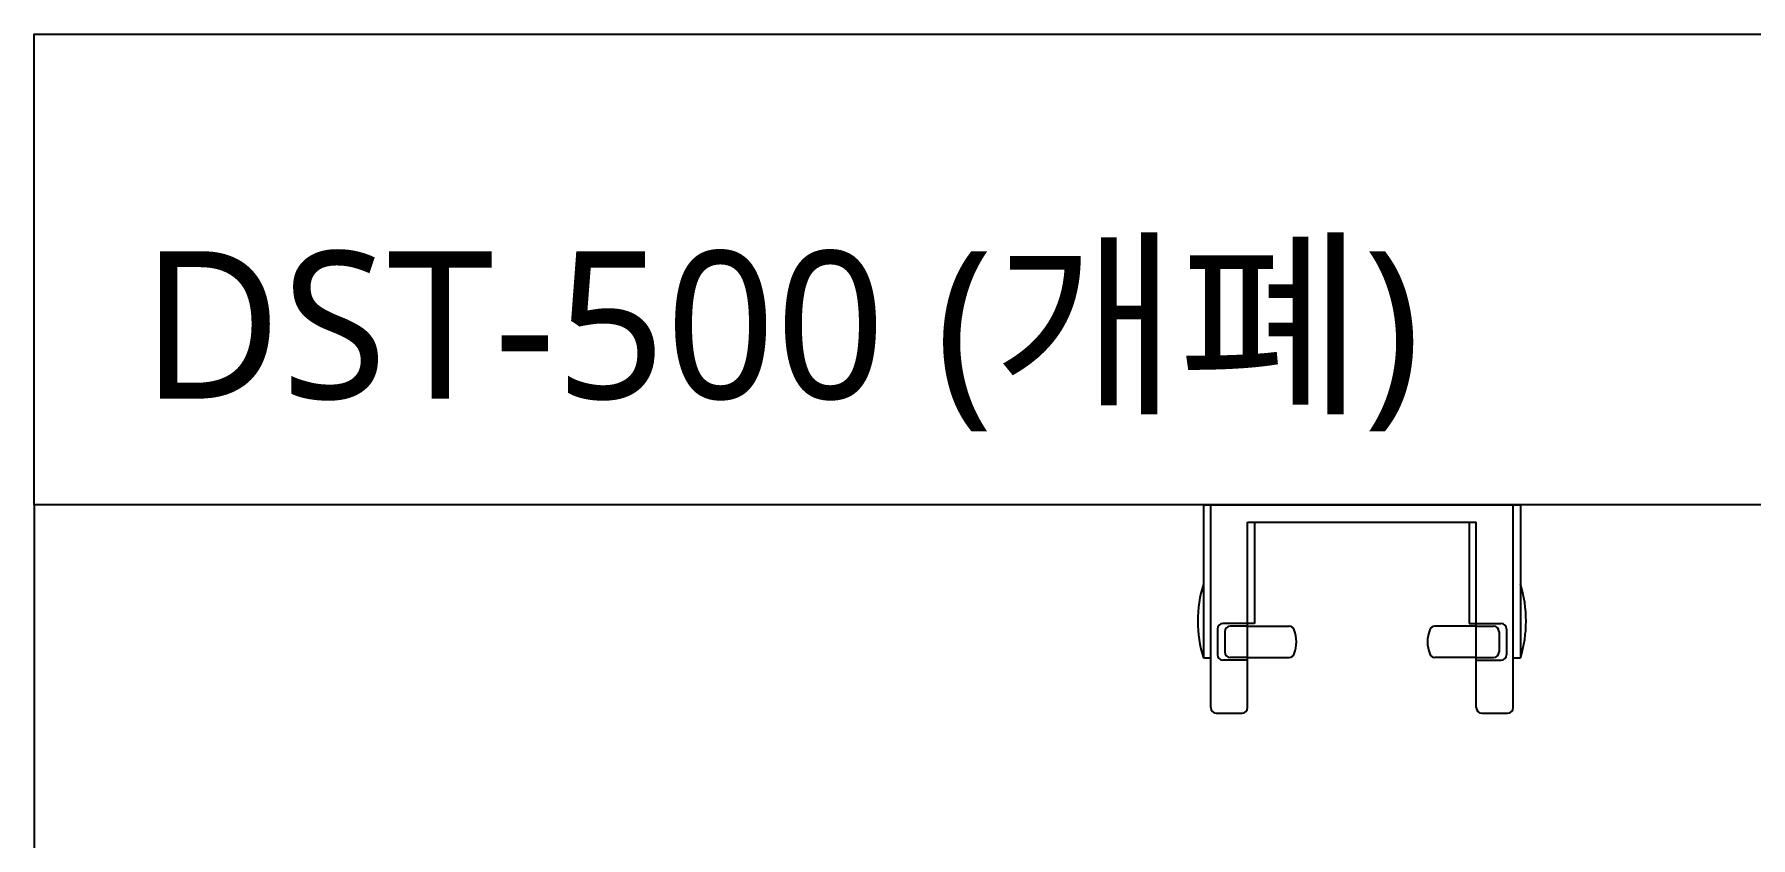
# Model space of a CAD drawing. Extents: x -4361 to 1554, y -156 to 2372.
# Drawn here: x -1081 to -150, y 1936 to 2372 of the extents above; entities that cross this region are included whole.
import ezdxf

# ---------------------------------------------------------------- set-up
doc = ezdxf.new("R2010")
doc.units = 0
doc.header["$LTSCALE"] = 20
doc.header["$MEASUREMENT"] = 0
doc.layers.get('0').update_dxf_attribs({"linetype": 'CONTINUOUS'})
for name, color, linetype in [('3', 3, 'CONTINUOUS'), ('4', 4, 'CONTINUOUS'), ('6', 6, 'CONTINUOUS')]:
    doc.layers.add(name, color=color, linetype=linetype)
doc.styles.add('GHS', font='romans', dxfattribs={"bigfont": 'ghs'})

msp = doc.modelspace()

# ---------------------------------------------------------------- linework, layer by layer
at = {"layer": '3', "color": 7}
msp.add_lwpolyline([(-1080.65, 2116.35), (-1080.65, 2371.73), (1554.49, 2371.73), (1554.49, 191.32), (846.85, 191.32)], dxfattribs=at)
at = {"layer": '4'}
for p, q in [((-446.65, 2116.35), (-274.65, 2116.35)), ((-446.65, 2116.35), (-446.65, 2033.35)), ((-442.65, 2006.35), (-442.65, 2116.35)), ((-278.65, 2006.35), (-278.65, 2116.35)), ((-274.65, 2116.35), (-274.65, 2033.35)), ((-422.65, 2107.05), (-298.65, 2107.05)), ((-422.65, 2006.35), (-422.65, 2107.05)), ((-418.88, 2107.05), (-418.88, 2052.05)), ((-302.42, 2107.05), (-302.42, 2052.05)), ((-298.65, 2006.35), (-298.65, 2107.05)), ((-439.02, 2049.05), (-439.02, 2035.05)), ((-422.65, 2052.05), (-436.02, 2052.05)), ((-422.65, 2050.55), (-432.02, 2050.55)), ((-418.88, 2052.05), (-422.65, 2052.05)), ((-422.65, 2050.55), (-400.19, 2050.55)), ((-298.65, 2050.55), (-321.1, 2050.55)), ((-302.42, 2052.05), (-298.65, 2052.05)), ((-298.65, 2052.05), (-285.27, 2052.05)), ((-298.65, 2050.55), (-289.27, 2050.55)), ((-282.27, 2049.05), (-282.27, 2035.05)), ((-435.02, 2047.55), (-435.02, 2036.55)), ((-286.27, 2047.55), (-286.27, 2036.55)), ((-446.65, 2033.35), (-442.65, 2033.35)), ((-422.65, 2032.05), (-436.02, 2032.05)), ((-422.65, 2033.55), (-432.02, 2033.55)), ((-422.65, 2033.55), (-400.19, 2033.55)), ((-298.65, 2033.55), (-321.1, 2033.55)), ((-298.65, 2033.55), (-289.27, 2033.55)), ((-298.65, 2032.05), (-285.27, 2032.05)), ((-278.65, 2033.35), (-274.65, 2033.35)), ((-439.65, 2003.35), (-425.65, 2003.35)), ((-295.65, 2003.35), (-281.65, 2003.35))]:
    msp.add_line(p, q, dxfattribs=at)
for centre, radius, start, end in [((-381.47, 2053.35), 68.18, 162.94091, 197.05909), ((-339.82, 2053.35), 68.18, 342.94091, 17.05909), ((-436.02, 2049.05), 3, 90, 180), ((-432.02, 2047.55), 3, 90, 180), ((-400.19, 2047.55), 3, 20.74303, 90), ((-414.72, 2042.05), 18.53, 339.25697, 20.74303), ((-306.58, 2042.05), 18.53, 159.25697, 200.74303), ((-321.1, 2047.55), 3, 90, 159.25697), ((-289.27, 2047.55), 3, 0, 90), ((-285.27, 2049.05), 3, 0, 90), ((-436.02, 2035.05), 3, 180, 270), ((-432.02, 2036.55), 3, 180, 270), ((-400.19, 2036.55), 3, 270, 339.25697), ((-321.1, 2036.55), 3, 200.74303, 270), ((-289.27, 2036.55), 3, 270, 0), ((-285.27, 2035.05), 3, 270, 0), ((-439.65, 2006.35), 3, 180, 270), ((-425.65, 2006.35), 3, 270, 0), ((-295.65, 2006.35), 3, 180, 270), ((-281.65, 2006.35), 3, 270, 0)]:
    msp.add_arc(centre, radius, start, end, dxfattribs=at)
at = {"layer": '6'}
msp.add_lwpolyline([(-80.65, 2116.35), (-1080.65, 2116.35), (-1080.65, 191.32), (846.85, 191.32), (846.85, 1216.32)], dxfattribs=at)

# ---------------------------------------------------------------- texts
at = {"insert": (-1022.63, 2254.02), "char_height": 80, "width": 1333.0235, "attachment_point": 1, "style": 'GHS'}
msp.add_mtext('{\\fNanumGothic|b0|i0|c0|p50;DST-\\fNanumGothic|b0|i0|c129|p50;500 (개폐)}', dxfattribs=at)

doc.saveas('drawing.dxf')
